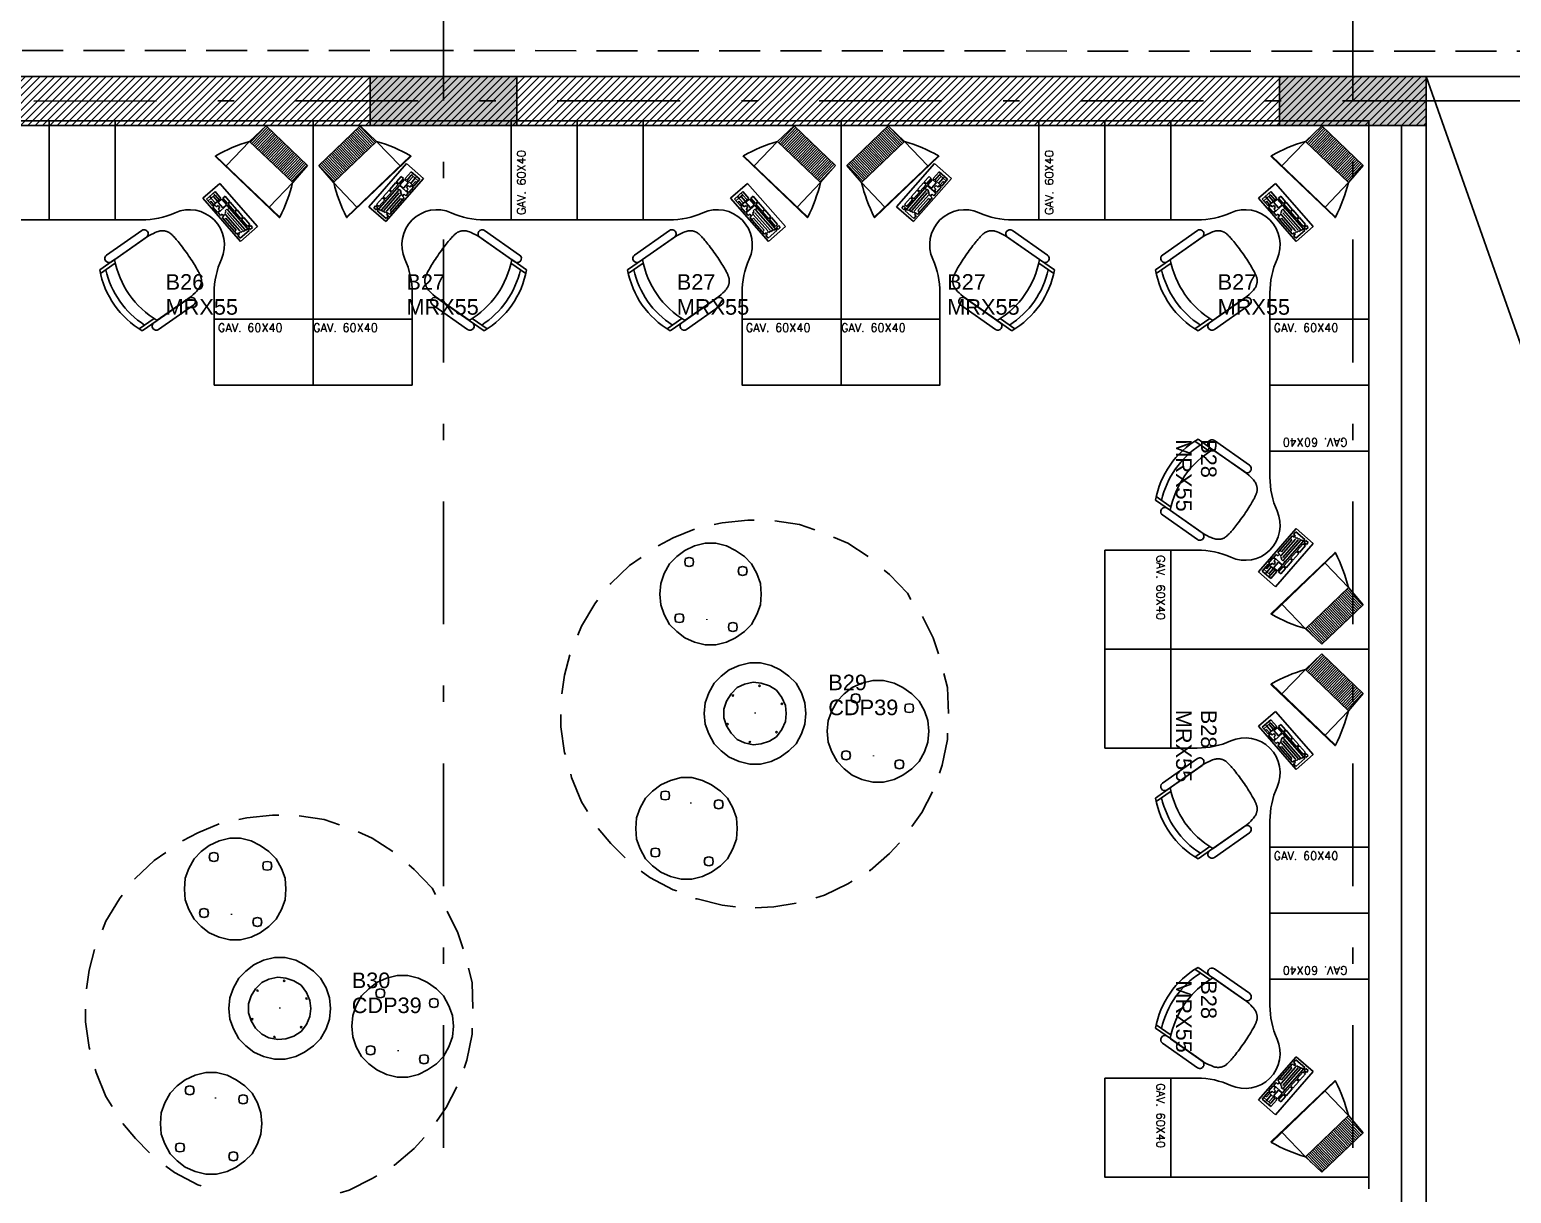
# Model space of a CAD drawing. Header units: millimetres. Extents: x -101 to 3415, y -52 to 1366.
# Drawn here: x 103.34 to 112.39, y 150.12 to 157.23 of the extents above; entities that cross this region are included whole.
import ezdxf

# ---------------------------------------------------------------- set-up
doc = ezdxf.new("R2010")
doc.units = ezdxf.units.MM
for name, pattern in [('XR EJES SUPERIORES$0$DASHDOT2', [0.5, 0.25, -0.125, 0, -0.125]), ('XR LINDERO N$0$A-100a LALA IRAPUATO nave equipo$0$HIDDEN', [0.375, 0.25, -0.125]), ('XR N1-N2$0$HIDDEN', [0.375, 0.25, -0.125])]:
    doc.linetypes.add(name, pattern=pattern)
for name, color, linetype in [('00_ARQ', 8, 'Continuous'), ('ARQ_MOBILIARIO', 8, 'Continuous'), ('Texto_Iluminación', 7, 'Continuous'), ('XR EJES SUPERIORES$0$A-EJES', 8, 'XR EJES SUPERIORES$0$DASHDOT2')]:
    doc.layers.add(name, color=color, linetype=linetype)
doc.styles.add('ROMANS', font='romans.shx')
doc.styles.add('TÍTULO', font='arial.ttf', dxfattribs={"height": 0.19})

# ---------------------------------------------------------------- blocks, each defined once
blk = doc.blocks.new('XR COLUMNAS SUPERIORES')
at = {"layer": '00_ARQ', "linetype": 'ByBlock'}
h = blk.add_hatch(color=256, dxfattribs=at)
h.dxf.hatch_style = 1
h.paths.add_polyline_path([(19.8277, -0.493), (18.9315, -0.493), (18.9315, -0.193), (19.8277, -0.193)])
h = blk.add_hatch(color=256, dxfattribs=at)
h.dxf.hatch_style = 1
h.paths.add_polyline_path([(25.3866, -0.493), (24.4904, -0.493), (24.4904, -0.193), (25.3866, -0.193)])
for points in [[(19.8277, -0.493), (18.9315, -0.493), (18.9315, -0.193), (19.8277, -0.193)], [(25.3866, -0.493), (24.4904, -0.493), (24.4904, -0.193), (25.3866, -0.193)]]:
    blk.add_lwpolyline(points, close=True, dxfattribs=at)
blk = doc.blocks.new('XR EJES SUPERIORES')
at = {"layer": 'XR EJES SUPERIORES$0$A-EJES', "color": 251, "linetype": 'XR EJES SUPERIORES$0$DASHDOT2', "ltscale": 3}
for p, q in [((19.3796, -14.7404), (19.3796, 2.6571)), ((24.9385, -14.7402), (24.9385, 2.6571)), ((30.4259, -0.3429), (-2.8507, -0.3443))]:
    blk.add_line(p, q, dxfattribs=at)
blk = doc.blocks.new('A$C435F5787')
at = {"linetype": 'ByBlock'}
for p, q in [((0, 0), (0, 0.483)), ((0, 0.483), (0.19, 0.483)), ((0.076, 0.381), (0.076, 0.457)), ((0.076, 0.457), (0.171, 0.457)), ((0.171, 0.381), (0.076, 0.381)), ((0.095, 0.438), (0.095, 0.454)), ((0.137, 0.438), (0.095, 0.438)), ((0.095, 0.381), (0.095, 0.435)), ((0.114, 0.384), (0.114, 0.435)), ((0.137, 0.438), (0.137, 0.454)), ((0.171, 0.438), (0.137, 0.438)), ((0.137, 0.381), (0.137, 0.435)), ((0.156, 0.384), (0.156, 0.419)), ((0.156, 0.419), (0.171, 0.419)), ((0.171, 0.457), (0.171, 0.381)), ((0.19, 0.483), (0.19, 0)), ((0.038, 0.371), (0.063, 0.371)), ((0.038, 0.311), (0.038, 0.371)), ((0.063, 0.311), (0.038, 0.311)), ((0.038, 0.305), (0.063, 0.305)), ((0.038, 0.225), (0.038, 0.305)), ((0.063, 0.371), (0.063, 0.311)), ((0.063, 0.305), (0.063, 0.225)), ((0.076, 0.311), (0.076, 0.371)), ((0.076, 0.371), (0.117, 0.371)), ((0.117, 0.311), (0.076, 0.311)), ((0.076, 0.305), (0.076, 0.022)), ((0.175, 0.305), (0.076, 0.305)), ((0.098, 0.273), (0.079, 0.273)), ((0.117, 0.279), (0.098, 0.279)), ((0.098, 0.279), (0.098, 0.273)), ((0.098, 0.051), (0.098, 0.267)), ((0.117, 0.371), (0.117, 0.311)), ((0.117, 0.267), (0.117, 0.279)), ((0.133, 0.267), (0.117, 0.267)), ((0.117, 0.06), (0.117, 0.257)), ((0.133, 0.33), (0.133, 0.352)), ((0.133, 0.352), (0.152, 0.352)), ((0.152, 0.33), (0.133, 0.33)), ((0.133, 0.257), (0.133, 0.267)), ((0.152, 0.257), (0.133, 0.257)), ((0.137, 0.07), (0.137, 0.254)), ((0.152, 0.352), (0.152, 0.371)), ((0.152, 0.371), (0.175, 0.371)), ((0.152, 0.311), (0.152, 0.33)), ((0.175, 0.311), (0.152, 0.311)), ((0.156, 0.254), (0.156, 0.276)), ((0.156, 0.276), (0.175, 0.276)), ((0.175, 0.254), (0.156, 0.254)), ((0.175, 0.371), (0.175, 0.311)), ((0.175, 0.276), (0.175, 0.305)), ((0.175, 0.067), (0.175, 0.254)), ((0.063, 0.225), (0.038, 0.225)), ((0.038, 0.143), (0.038, 0.219)), ((0.038, 0.219), (0.063, 0.219)), ((0.063, 0.143), (0.038, 0.143)), ((0.038, 0.133), (0.063, 0.133)), ((0.038, 0.057), (0.038, 0.133)), ((0.063, 0.219), (0.063, 0.143)), ((0.063, 0.133), (0.063, 0.057)), ((0.156, 0.095), (0.156, 0.229)), ((0.156, 0.229), (0.175, 0.229)), ((0.063, 0.057), (0.038, 0.057)), ((0.038, 0.044), (0.063, 0.044)), ((0.038, 0.022), (0.038, 0.044)), ((0.063, 0.022), (0.038, 0.022)), ((0.063, 0.044), (0.063, 0.022)), ((0.076, 0.022), (0.175, 0.022)), ((0.079, 0.041), (0.095, 0.041)), ((0.095, 0.041), (0.095, 0.048)), ((0.095, 0.048), (0.117, 0.048)), ((0.117, 0.048), (0.117, 0.054)), ((0.117, 0.054), (0.137, 0.054)), ((0.137, 0.054), (0.137, 0.063)), ((0.137, 0.063), (0.156, 0.063)), ((0.175, 0.095), (0.156, 0.095)), ((0.156, 0.051), (0.156, 0.067)), ((0.156, 0.067), (0.175, 0.067)), ((0.175, 0.051), (0.156, 0.051)), ((0.175, 0.022), (0.175, 0.051)), ((0.19, 0), (0, 0))]:
    blk.add_line(p, q, dxfattribs=at)
blk = doc.blocks.new('m-tv pla')
h = blk.add_hatch()
h.set_pattern_fill('ANSI31', color=256, scale=0.005, angle=45, style=0)
h.set_pattern_definition([(90, (-254.158094, -242.753814), (-0.015875, 2e-18), [])])
h.paths.add_polyline_path([(0.24, -0.474), (0.25, -0.284), (-0.25, -0.284), (-0.24, -0.474)])
for p, q in [((0.373, 0), (-0.373, 0)), ((-0.368, 0.006), (0.368, 0.006)), ((-0.25, -0.284), (-0.25, 0)), ((0.25, -0.284), (0.25, 0)), ((-0.24, -0.474), (-0.25, -0.284)), ((-0.25, -0.284), (0.25, -0.284)), ((0.24, -0.474), (0.25, -0.284)), ((-0.24, -0.474), (0.24, -0.474))]:
    blk.add_line(p, q)
for centre, radius, start, end in [((-0.368, 0.001), 0.005, 90, 196.7752), ((0.898, 0.383), 1.327, 196.7752, 210.1505), ((-0.898, 0.383), 1.327, 329.8495, 343.2248), ((0.368, 0.001), 0.005, 343.2248, 90)]:
    blk.add_arc(centre, radius, start, end)
blk = doc.blocks.new('A$C369842D8')
for p, q in [((0.0498, 0.4909), (0.0498, 0.3809)), ((0.0698, 0.4996), (0.0698, 0.3896)), ((0.4798, 0.4996), (0.4798, 0.3896)), ((0.4998, 0.4909), (0.4998, 0.3809)), ((0, 0.405), (0, 0.145)), ((0.05, 0.405), (0.05, 0.145)), ((0.05, 0.38), (0.05, 0.13)), ((0.5, 0.405), (0.5, 0.145)), ((0.5, 0.38), (0.5, 0.13)), ((0.55, 0.405), (0.55, 0.145))]:
    blk.add_line(p, q)
for points in [[(0.275, 0), (0.2619, 0.0001), (0.249, 0.0003), (0.2363, 0.0006), (0.2239, 0.001), (0.2121, 0.0015), (0.2009, 0.002), (0.1904, 0.0026), (0.1807, 0.0033), (0.1719, 0.004), (0.164, 0.0047), (0.1569, 0.0054), (0.1505, 0.0062), (0.1447, 0.007), (0.1394, 0.0078), (0.1345, 0.0086), (0.13, 0.0095), (0.1257, 0.0104), (0.1217, 0.0113), (0.118, 0.0123), (0.1144, 0.0133), (0.1111, 0.0143), (0.108, 0.0154), (0.1051, 0.0166), (0.1023, 0.0178), (0.0997, 0.0192), (0.0972, 0.0205), (0.0949, 0.022), (0.0927, 0.0235), (0.0906, 0.0251), (0.0885, 0.0268), (0.0865, 0.0285), (0.0845, 0.0303), (0.0826, 0.0322), (0.0806, 0.0341), (0.0787, 0.0363), (0.0767, 0.0387), (0.0747, 0.0413), (0.0727, 0.0443), (0.0706, 0.0476), (0.0685, 0.0513), (0.0663, 0.0556), (0.064, 0.0607), (0.0617, 0.0671), (0.0594, 0.075), (0.057, 0.0849), (0.0547, 0.0971), (0.0523, 0.112), (0.05, 0.13)], [(0.275, 0), (0.2881, 0.0001), (0.301, 0.0003), (0.3137, 0.0006), (0.3261, 0.001), (0.3379, 0.0015), (0.3491, 0.002), (0.3596, 0.0026), (0.3693, 0.0033), (0.3781, 0.004), (0.386, 0.0047), (0.3931, 0.0054), (0.3995, 0.0062), (0.4053, 0.007), (0.4106, 0.0078), (0.4155, 0.0086), (0.42, 0.0095), (0.4243, 0.0104), (0.4283, 0.0113), (0.432, 0.0123), (0.4356, 0.0133), (0.4389, 0.0143), (0.442, 0.0154), (0.4449, 0.0166), (0.4477, 0.0178), (0.4503, 0.0192), (0.4528, 0.0205), (0.4551, 0.022), (0.4573, 0.0235), (0.4594, 0.0251), (0.4615, 0.0268), (0.4635, 0.0285), (0.4655, 0.0303), (0.4674, 0.0322), (0.4694, 0.0341), (0.4713, 0.0363), (0.4733, 0.0387), (0.4753, 0.0413), (0.4773, 0.0443), (0.4794, 0.0476), (0.4815, 0.0513), (0.4837, 0.0556), (0.486, 0.0607), (0.4883, 0.0671), (0.4906, 0.075), (0.493, 0.0849), (0.4953, 0.0971), (0.4977, 0.112), (0.5, 0.13)]]:
    blk.add_lwpolyline(points)
for centre, radius, start, end in [((0.2748, -0.0003), 0.5403, 65.38852, 114.61148), ((0.2748, -0.0403), 0.5403, 67.70075, 112.29925), ((0.025, 0.405), 0.025, 0, 180), ((0.2748, -0.1103), 0.5403, 65.38852, 114.61148), ((0.525, 0.405), 0.025, 0, 180), ((0.025, 0.145), 0.025, 180, 0), ((0.525, 0.145), 0.025, 180, 0)]:
    blk.add_arc(centre, radius, start, end)
blk = doc.blocks.new('*U424')
at = {"layer": 'Texto_Iluminación', "ltscale": 0.3, "style": 'TÍTULO'}
for s, p in [('B26', (-0.2785, -0.0302, 0.181)), ('MRX55', (-0.2785, -0.1828, 0.181))]:
    blk.add_text(s, height=0.095, dxfattribs=at).set_placement(p)
blk = doc.blocks.new('*U425')
at = {"layer": 'Texto_Iluminación', "color": 0, "linetype": 'ByBlock', "lineweight": -2, "transparency": 16777216}
for p in [(0, 0), (1.653, 0), (3.3059, 0), (4.9589, 0)]:
    blk.add_blockref('*U424', p, dxfattribs=at)
blk = doc.blocks.new('*U426')
at = {"layer": 'Texto_Iluminación', "ltscale": 0.3, "style": 'TÍTULO'}
for s, p in [('B27', (-0.2785, -0.0302, 0.181)), ('MRX55', (-0.2785, -0.1828, 0.181))]:
    blk.add_text(s, height=0.095, dxfattribs=at).set_placement(p)
blk = doc.blocks.new('*U427')
at = {"layer": 'Texto_Iluminación', "color": 0, "linetype": 'ByBlock', "lineweight": -2, "transparency": 16777216}
for p in [(0, 0), (1.653, 0), (3.3059, 0), (4.9589, 0)]:
    blk.add_blockref('*U426', p, dxfattribs=at)
blk = doc.blocks.new('*U428')
at = {"layer": 'Texto_Iluminación', "ltscale": 0.3, "style": 'TÍTULO'}
for s, p in [('B28', (-0.2785, -0.0302, 0.181)), ('MRX55', (-0.2785, -0.1828, 0.181))]:
    blk.add_text(s, height=0.095, dxfattribs=at).set_placement(p)
blk = doc.blocks.new('*U429')
at = {"layer": 'Texto_Iluminación', "color": 0, "linetype": 'ByBlock', "lineweight": -2, "transparency": 16777216}
for p in [(0, 0), (1.653, 0), (3.3059, 0), (4.9589, 0)]:
    blk.add_blockref('*U428', p, dxfattribs=at)

msp = doc.modelspace()

# ---------------------------------------------------------------- hatches: boundary and pattern name
at = {"layer": '00_ARQ'}
h = msp.add_hatch(dxfattribs=at)
h.set_pattern_fill('ANSI31', color=8, scale=0.01)
h.set_pattern_definition([(45, (86.484832, 157.137164), (-0.02245064, 0.02245064), [])])
h.paths.add_polyline_path([(91.2615, 156.9442), (111.8715, 156.9442), (111.8715, 156.6442), (91.2615, 156.6442)])

# ---------------------------------------------------------------- linework, layer by layer
msp.add_line((111.8715, 156.9442), (117.0524, 142.2472), dxfattribs=at)
at = {"layer": '00_ARQ', "linetype": 'XR LINDERO N$0$A-100a LALA IRAPUATO nave equipo$0$HIDDEN'}
msp.add_lwpolyline([(86.454, 142.0972), (93.2498, 142.0986), (106.2067, 142.0989), (117.2187, 142.0972), (117.1846, 148.4809), (117.1757, 157.0942), (105.7898, 157.1018), (96.5171, 157.1056), (89.0279, 157.1084), (86.4848, 157.1372), (86.454, 142.0972)], dxfattribs=at)
at = {"layer": '00_ARQ'}
msp.add_lwpolyline([(91.2615, 156.9442), (111.8715, 156.9442), (111.8715, 156.6442), (91.2615, 156.6442)], close=True, dxfattribs=at)
at = {"layer": '00_ARQ', "ltscale": 2}
msp.add_lwpolyline([(114.5715, 142.3972), (116.902, 142.3972), (116.8608, 156.7942), (111.8715, 156.7942), (111.8715, 156.9442), (117.0103, 156.9442), (117.0524, 142.2472), (114.5715, 142.2472)], close=True, dxfattribs=at)
at = {"layer": '00_ARQ', "linetype": 'XR N1-N2$0$HIDDEN'}
msp.add_lwpolyline([(111.5215, 144.8972), (111.5215, 156.6442), (111.7215, 156.6442), (111.7215, 144.8972)], close=True, dxfattribs=at)
at = {"layer": '00_ARQ', "linetype": 'Continuous'}
msp.add_lwpolyline([(111.7215, 156.6442), (111.7215, 148.5976), (111.8715, 148.5976), (111.8715, 156.6442)], close=True, dxfattribs=at)
at = {"layer": 'ARQ_MOBILIARIO'}
for p, q in [((107.3994, 154.1786), (107.2688, 154.1242)), ((107.5681, 154.2167), (107.5192, 154.2059)), ((107.7261, 154.233), (107.5681, 154.2167)), ((107.7642, 154.233), (107.7261, 154.233)), ((108.0419, 154.2059), (107.8895, 154.2277)), ((108.1345, 154.1731), (108.0419, 154.2059)), ((107.2688, 154.1242), (107.1763, 154.0753)), ((107.3994, 154.0753), (107.3395, 154.048)), ((107.4648, 154.0916), (107.3994, 154.0753)), ((107.53, 154.0916), (107.4648, 154.0916)), ((107.5954, 154.0753), (107.53, 154.0916)), ((107.6498, 154.048), (107.5954, 154.0753)), ((108.336, 154.0916), (108.2487, 154.1297)), ((108.4613, 154.0098), (108.336, 154.0916)), ((107.0727, 154.0043), (107.002, 153.9554)), ((107.2906, 154.0098), (107.2469, 153.9663)), ((107.3395, 154.048), (107.2906, 154.0098)), ((107.345, 153.9989), (107.3395, 153.9773)), ((107.3395, 153.9773), (107.345, 153.9554)), ((107.3668, 154.0043), (107.345, 153.9989)), ((107.3886, 153.9989), (107.3668, 154.0043)), ((107.3939, 153.9773), (107.3886, 153.9989)), ((107.3886, 153.9554), (107.3939, 153.9773)), ((107.3939, 153.9773), (107.3939, 153.9773)), ((107.7043, 154.0098), (107.6498, 154.048)), ((107.7478, 153.9663), (107.7043, 154.0098)), ((107.002, 153.9554), (106.8875, 153.8464)), ((107.2143, 153.9063), (107.1926, 153.8464)), ((107.2469, 153.9663), (107.2143, 153.9063)), ((107.345, 153.9554), (107.3668, 153.9499)), ((107.3668, 153.9499), (107.3886, 153.9554)), ((107.6717, 153.9445), (107.6661, 153.9227)), ((107.6661, 153.9227), (107.6717, 153.9008)), ((107.6934, 153.9499), (107.6717, 153.9445)), ((107.6717, 153.9008), (107.6934, 153.8956)), ((107.7152, 153.9445), (107.6934, 153.9499)), ((107.6934, 153.8956), (107.7152, 153.9008)), ((107.7208, 153.9227), (107.7152, 153.9445)), ((107.7152, 153.9008), (107.7208, 153.9227)), ((107.7208, 153.9227), (107.7208, 153.9227)), ((107.7806, 153.9063), (107.7478, 153.9663)), ((107.8023, 153.8464), (107.7806, 153.9063)), ((108.5919, 153.9008), (108.5591, 153.9282)), ((108.7007, 153.7866), (108.5919, 153.9008)), ((106.8875, 153.8464), (106.8822, 153.8411)), ((107.1926, 153.8464), (107.1871, 153.7812)), ((107.8078, 153.7812), (107.8023, 153.8464)), ((106.7895, 153.7213), (106.708, 153.5852)), ((106.806, 153.7431), (106.7895, 153.7213)), ((107.1871, 153.7812), (107.1926, 153.7158)), ((107.1926, 153.7158), (107.2143, 153.6559)), ((107.7806, 153.6559), (107.8023, 153.7158)), ((107.8023, 153.7158), (107.8078, 153.7812)), ((107.8078, 153.7812), (107.8078, 153.7812)), ((108.7226, 153.7484), (108.7007, 153.7866)), ((107.2143, 153.6559), (107.2469, 153.596)), ((107.2851, 153.6559), (107.2796, 153.6341)), ((107.2796, 153.6341), (107.2851, 153.6123)), ((107.3069, 153.6614), (107.2851, 153.6559)), ((107.2851, 153.6123), (107.3069, 153.607)), ((107.3287, 153.6559), (107.3069, 153.6614)), ((107.3069, 153.607), (107.3287, 153.6123)), ((107.334, 153.6341), (107.3287, 153.6559)), ((107.3287, 153.6123), (107.334, 153.6341)), ((107.334, 153.6341), (107.334, 153.6341)), ((107.4756, 153.6233), (107.4756, 153.6286)), ((107.7478, 153.596), (107.7806, 153.6559)), ((108.8587, 153.5143), (108.7933, 153.6451)), ((106.708, 153.5852), (106.6862, 153.5308)), ((107.2469, 153.596), (107.2906, 153.5524)), ((107.2906, 153.5524), (107.3395, 153.5143)), ((107.6117, 153.6015), (107.6063, 153.5797)), ((107.6063, 153.5797), (107.6117, 153.5579)), ((107.6336, 153.607), (107.6117, 153.6015)), ((107.6117, 153.5579), (107.6336, 153.5524)), ((107.6553, 153.6015), (107.6336, 153.607)), ((107.6336, 153.5524), (107.6553, 153.5579)), ((107.6498, 153.5143), (107.7043, 153.5524)), ((107.6608, 153.5797), (107.6553, 153.6015)), ((107.6553, 153.5579), (107.6608, 153.5797)), ((107.6608, 153.5797), (107.6608, 153.5797)), ((107.7043, 153.5524), (107.7478, 153.596)), ((107.3395, 153.5143), (107.3994, 153.4872)), ((107.3994, 153.4872), (107.4648, 153.4709)), ((107.4648, 153.4709), (107.53, 153.4709)), ((107.53, 153.4709), (107.5954, 153.4872)), ((107.5954, 153.4872), (107.6498, 153.5143)), ((108.8913, 153.4163), (108.8587, 153.5143)), ((106.6371, 153.4109), (106.6045, 153.2857)), ((107.6717, 153.3456), (107.6117, 153.3182)), ((107.7371, 153.3619), (107.6717, 153.3456)), ((107.8023, 153.3619), (107.7371, 153.3619)), ((107.8677, 153.3456), (107.8023, 153.3619)), ((107.9221, 153.3182), (107.8677, 153.3456)), ((106.6045, 153.2857), (106.5882, 153.1713)), ((107.5628, 153.2801), (107.5192, 153.2367)), ((107.6117, 153.3182), (107.5628, 153.2801)), ((107.9765, 153.2801), (107.9221, 153.3182)), ((108.0201, 153.2367), (107.9765, 153.2801)), ((108.4884, 153.253), (108.423, 153.2367)), ((108.5538, 153.253), (108.4884, 153.253)), ((108.619, 153.2367), (108.5538, 153.253)), ((108.9459, 153.2094), (108.9241, 153.2966)), ((107.4866, 153.1768), (107.4648, 153.1169)), ((107.5192, 153.2367), (107.4866, 153.1768)), ((107.6227, 153.1713), (107.5954, 153.1277)), ((107.6608, 153.2094), (107.6227, 153.1713)), ((107.6336, 153.1658), (107.6281, 153.1605)), ((107.6281, 153.1605), (107.6336, 153.155)), ((107.6391, 153.1605), (107.6336, 153.1658)), ((107.6336, 153.155), (107.6391, 153.1605)), ((107.6391, 153.1605), (107.6391, 153.1605)), ((107.7043, 153.2312), (107.6608, 153.2094)), ((107.7588, 153.2421), (107.7043, 153.2312)), ((107.8078, 153.2367), (107.7588, 153.2421)), ((107.7969, 153.2257), (107.7915, 153.2202)), ((107.7915, 153.2202), (107.7969, 153.2149)), ((107.8023, 153.2202), (107.7969, 153.2257)), ((107.7969, 153.2149), (107.8023, 153.2202)), ((107.8023, 153.2202), (107.8023, 153.2202)), ((107.8569, 153.2202), (107.8078, 153.2367)), ((107.9003, 153.1931), (107.8569, 153.2202)), ((107.9331, 153.1495), (107.9003, 153.1931)), ((108.0529, 153.1768), (108.0201, 153.2367)), ((108.0745, 153.1169), (108.0529, 153.1768)), ((108.3142, 153.1713), (108.2706, 153.1277)), ((108.3633, 153.2094), (108.3142, 153.1713)), ((108.3633, 153.1658), (108.3578, 153.144)), ((108.423, 153.2367), (108.3633, 153.2094)), ((108.3849, 153.1713), (108.3633, 153.1658)), ((108.4067, 153.1658), (108.3849, 153.1713)), ((108.4122, 153.144), (108.4067, 153.1658)), ((108.6736, 153.2094), (108.619, 153.2367)), ((108.728, 153.1713), (108.6736, 153.2094)), ((108.7717, 153.1277), (108.728, 153.1713)), ((108.9512, 153.0515), (108.9459, 153.2094)), ((107.4648, 153.1169), (107.4593, 153.0515)), ((107.5954, 153.1277), (107.5791, 153.0788)), ((107.5791, 153.0788), (107.5791, 153.0244)), ((107.9331, 153.1169), (107.9276, 153.1114)), ((107.9276, 153.1114), (107.9331, 153.1059)), ((107.9549, 153.1006), (107.9331, 153.1495)), ((107.9384, 153.1114), (107.9331, 153.1169)), ((107.9331, 153.1059), (107.9384, 153.1114)), ((107.9384, 153.1114), (107.9384, 153.1114)), ((107.9602, 153.0515), (107.9549, 153.1006)), ((108.08, 153.0515), (108.0745, 153.1169)), ((108.238, 153.0678), (108.2162, 153.0079)), ((108.2706, 153.1277), (108.238, 153.0678)), ((108.3578, 153.144), (108.3633, 153.1224)), ((108.3633, 153.1224), (108.3849, 153.1169)), ((108.3849, 153.1169), (108.4067, 153.1224)), ((108.4067, 153.1224), (108.4122, 153.144)), ((108.4122, 153.144), (108.4122, 153.144)), ((108.6899, 153.1059), (108.6844, 153.0841)), ((108.6844, 153.0841), (108.6899, 153.0625)), ((108.7117, 153.1114), (108.6899, 153.1059)), ((108.7335, 153.1059), (108.7117, 153.1114)), ((108.7389, 153.0841), (108.7335, 153.1059)), ((108.7335, 153.0625), (108.7389, 153.0841)), ((108.7389, 153.0841), (108.7389, 153.0841)), ((108.8042, 153.0678), (108.7717, 153.1277)), ((108.8261, 153.0079), (108.8042, 153.0678)), ((106.5827, 153.046), (106.5827, 152.9698)), ((107.4593, 153.0515), (107.4648, 152.9863)), ((107.4648, 152.9863), (107.4866, 152.9264)), ((107.5791, 153.0244), (107.5954, 152.9753)), ((107.6009, 152.9916), (107.5954, 152.9863)), ((107.5954, 152.9863), (107.6009, 152.9808)), ((107.6063, 152.9863), (107.6009, 152.9916)), ((107.6009, 152.9808), (107.6063, 152.9863)), ((107.6063, 152.9863), (107.6063, 152.9863)), ((107.7697, 153.0515), (107.7697, 153.057)), ((107.9331, 152.9535), (107.9549, 153.0026)), ((107.9549, 153.0026), (107.9602, 153.0515)), ((107.9602, 153.0515), (107.9602, 153.0515)), ((108.0529, 152.9264), (108.0745, 152.9863)), ((108.0745, 152.9863), (108.08, 153.0515)), ((108.08, 153.0515), (108.08, 153.0515)), ((108.2162, 153.0079), (108.2106, 152.9427)), ((108.6899, 153.0625), (108.7117, 153.057)), ((108.7117, 153.057), (108.7335, 153.0625)), ((108.8314, 152.9427), (108.8261, 153.0079)), ((106.5827, 152.9698), (106.6045, 152.8119)), ((107.4866, 152.9264), (107.5192, 152.8664)), ((107.5954, 152.9753), (107.6227, 152.9317)), ((107.6227, 152.9317), (107.6608, 152.8936)), ((107.6608, 152.8936), (107.7043, 152.8717)), ((107.8569, 152.8828), (107.9003, 152.9099)), ((107.9003, 152.9427), (107.895, 152.9372)), ((107.895, 152.9372), (107.9003, 152.9317)), ((107.9003, 152.9099), (107.9331, 152.9535)), ((107.9058, 152.9372), (107.9003, 152.9427)), ((107.9003, 152.9317), (107.9058, 152.9372)), ((107.9058, 152.9372), (107.9058, 152.9372)), ((108.0201, 152.8664), (108.0529, 152.9264)), ((108.2106, 152.9427), (108.2162, 152.8773)), ((108.8261, 152.8773), (108.8314, 152.9427)), ((108.8314, 152.9427), (108.8314, 152.9427)), ((108.9131, 152.7356), (108.9459, 152.8936)), ((108.9459, 152.8936), (108.9459, 152.9317)), ((106.6045, 152.8119), (106.6099, 152.801)), ((107.5192, 152.8664), (107.5628, 152.8228)), ((107.5628, 152.8228), (107.6117, 152.7847)), ((107.7043, 152.8717), (107.7588, 152.861)), ((107.7371, 152.8828), (107.7316, 152.8773)), ((107.7316, 152.8773), (107.7371, 152.8717)), ((107.7424, 152.8773), (107.7371, 152.8828)), ((107.7371, 152.8717), (107.7424, 152.8773)), ((107.7424, 152.8773), (107.7424, 152.8773)), ((107.7588, 152.861), (107.8078, 152.8664)), ((107.8078, 152.8664), (107.8569, 152.8828)), ((107.9221, 152.7847), (107.9765, 152.8228)), ((107.9765, 152.8228), (108.0201, 152.8664)), ((108.2162, 152.8773), (108.238, 152.8173)), ((108.238, 152.8173), (108.2706, 152.7575)), ((108.3033, 152.8173), (108.2978, 152.7956)), ((108.2978, 152.7956), (108.3033, 152.7737)), ((108.3252, 152.8228), (108.3033, 152.8173)), ((108.3468, 152.8173), (108.3252, 152.8228)), ((108.3523, 152.7956), (108.3468, 152.8173)), ((108.3468, 152.7737), (108.3523, 152.7956)), ((108.3523, 152.7956), (108.3523, 152.7956)), ((108.4939, 152.7903), (108.4939, 152.7956)), ((108.7717, 152.7575), (108.8042, 152.8173)), ((108.8042, 152.8173), (108.8261, 152.8773)), ((107.6117, 152.7847), (107.6717, 152.7575)), ((107.6717, 152.7575), (107.7371, 152.7412)), ((107.7371, 152.7412), (107.8023, 152.7412)), ((107.8023, 152.7412), (107.8677, 152.7575)), ((107.8677, 152.7575), (107.9221, 152.7847)), ((108.2706, 152.7575), (108.3142, 152.714)), ((108.3033, 152.7737), (108.3252, 152.7684)), ((108.3142, 152.714), (108.3633, 152.6757)), ((108.3252, 152.7684), (108.3468, 152.7737)), ((108.63, 152.7629), (108.6245, 152.7412)), ((108.6245, 152.7412), (108.63, 152.7193)), ((108.6518, 152.7684), (108.63, 152.7629)), ((108.63, 152.7193), (108.6518, 152.714)), ((108.6736, 152.7629), (108.6518, 152.7684)), ((108.6518, 152.714), (108.6736, 152.7193)), ((108.6789, 152.7412), (108.6736, 152.7629)), ((108.6736, 152.7193), (108.6789, 152.7412)), ((108.6736, 152.6757), (108.728, 152.714)), ((108.6789, 152.7412), (108.6789, 152.7412)), ((108.728, 152.714), (108.7717, 152.7575)), ((108.8968, 152.6867), (108.9131, 152.7356)), ((106.6426, 152.6812), (106.648, 152.6595)), ((106.648, 152.6595), (106.708, 152.5125)), ((107.1926, 152.616), (107.1434, 152.5779)), ((107.2524, 152.6431), (107.1926, 152.616)), ((107.3177, 152.6595), (107.2524, 152.6431)), ((107.3831, 152.6595), (107.3177, 152.6595)), ((107.4485, 152.6431), (107.3831, 152.6595)), ((107.5029, 152.616), (107.4485, 152.6431)), ((107.5573, 152.5779), (107.5029, 152.616)), ((108.3633, 152.6757), (108.423, 152.6486)), ((108.423, 152.6486), (108.4884, 152.6323)), ((108.4884, 152.6323), (108.5538, 152.6323)), ((108.5538, 152.6323), (108.619, 152.6486)), ((108.619, 152.6486), (108.6736, 152.6757)), ((107.1, 152.5343), (107.0672, 152.4744)), ((107.1434, 152.5779), (107.1, 152.5343)), ((107.1979, 152.5724), (107.1926, 152.5506)), ((107.1926, 152.5506), (107.1979, 152.5288)), ((107.2197, 152.5779), (107.1979, 152.5724)), ((107.1979, 152.5288), (107.2197, 152.5233)), ((107.2415, 152.5724), (107.2197, 152.5779)), ((107.2197, 152.5233), (107.2415, 152.5288)), ((107.2469, 152.5506), (107.2415, 152.5724)), ((107.2415, 152.5288), (107.2469, 152.5506)), ((107.2469, 152.5506), (107.2469, 152.5506)), ((107.5465, 152.5233), (107.5247, 152.518)), ((107.5681, 152.518), (107.5465, 152.5233)), ((107.6009, 152.5343), (107.5573, 152.5779)), ((107.6336, 152.4744), (107.6009, 152.5343)), ((108.7879, 152.4471), (108.8532, 152.5724)), ((106.708, 152.5125), (106.7461, 152.4526)), ((107.0672, 152.4744), (107.0454, 152.4145)), ((107.3776, 152.5015), (107.3776, 152.507)), ((107.5247, 152.518), (107.5192, 152.4962)), ((107.5192, 152.4962), (107.5247, 152.4744)), ((107.5247, 152.4744), (107.5465, 152.4689)), ((107.5465, 152.4689), (107.5681, 152.4744)), ((107.5736, 152.4962), (107.5681, 152.518)), ((107.5681, 152.4744), (107.5736, 152.4962)), ((107.5736, 152.4962), (107.5736, 152.4962)), ((107.6553, 152.4145), (107.6336, 152.4744)), ((108.728, 152.3601), (108.7879, 152.4471)), ((104.4935, 152.3766), (104.3628, 152.3222)), ((104.6622, 152.4147), (104.6133, 152.404)), ((104.8202, 152.431), (104.6622, 152.4147)), ((104.8582, 152.431), (104.8202, 152.431)), ((105.136, 152.404), (104.9835, 152.4257)), ((105.2285, 152.3711), (105.136, 152.404)), ((106.8113, 152.3491), (106.8875, 152.2566)), ((107.0454, 152.4145), (107.0401, 152.3491)), ((107.0401, 152.3491), (107.0454, 152.2838)), ((107.6608, 152.3491), (107.6553, 152.4145)), ((107.6553, 152.2838), (107.6608, 152.3491)), ((107.6608, 152.3491), (107.6608, 152.3491)), ((104.3628, 152.3222), (104.2703, 152.2733)), ((104.4935, 152.2733), (104.4335, 152.246)), ((104.5589, 152.2896), (104.4935, 152.2733)), ((104.6241, 152.2896), (104.5589, 152.2896)), ((104.6895, 152.2733), (104.6241, 152.2896)), ((104.7439, 152.246), (104.6895, 152.2733)), ((105.43, 152.2896), (105.3428, 152.3277)), ((105.5554, 152.2079), (105.43, 152.2896)), ((106.8875, 152.2566), (106.9747, 152.1695)), ((107.0454, 152.2838), (107.0672, 152.2239)), ((107.6336, 152.2239), (107.6553, 152.2838)), ((108.5919, 152.1966), (108.6518, 152.2621)), ((104.1668, 152.2024), (104.0961, 152.1535)), ((104.341, 152.1643), (104.3084, 152.1044)), ((104.3846, 152.2079), (104.341, 152.1643)), ((104.4335, 152.246), (104.3846, 152.2079)), ((104.439, 152.1969), (104.4335, 152.1753)), ((104.4335, 152.1753), (104.439, 152.1535)), ((104.4608, 152.2024), (104.439, 152.1969)), ((104.4826, 152.1969), (104.4608, 152.2024)), ((104.488, 152.1753), (104.4826, 152.1969)), ((104.4826, 152.1535), (104.488, 152.1753)), ((104.488, 152.1753), (104.488, 152.1753)), ((104.7983, 152.2079), (104.7439, 152.246)), ((104.8419, 152.1643), (104.7983, 152.2079)), ((104.8747, 152.1044), (104.8419, 152.1643)), ((107.0672, 152.2239), (107.1, 152.164)), ((107.1, 152.164), (107.1434, 152.1204)), ((107.1382, 152.2239), (107.1327, 152.2021)), ((107.1327, 152.2021), (107.1382, 152.1803)), ((107.1598, 152.2293), (107.1382, 152.2239)), ((107.1382, 152.1803), (107.1598, 152.1748)), ((107.1816, 152.2239), (107.1598, 152.2293)), ((107.1598, 152.1748), (107.1816, 152.1803)), ((107.1871, 152.2021), (107.1816, 152.2239)), ((107.1816, 152.1803), (107.1871, 152.2021)), ((107.1871, 152.2021), (107.1871, 152.2021)), ((107.4648, 152.1695), (107.4593, 152.1477)), ((107.4866, 152.1748), (107.4648, 152.1695)), ((107.5084, 152.1695), (107.4866, 152.1748)), ((107.5137, 152.1477), (107.5084, 152.1695)), ((107.5573, 152.1204), (107.6009, 152.164)), ((107.6009, 152.164), (107.6336, 152.2239)), ((108.4721, 152.0931), (108.5919, 152.1966)), ((104.0961, 152.1535), (103.9816, 152.0445)), ((104.3084, 152.1044), (104.2866, 152.0445)), ((104.439, 152.1535), (104.4608, 152.148)), ((104.4608, 152.148), (104.4826, 152.1535)), ((104.7657, 152.1425), (104.7602, 152.1207)), ((104.7602, 152.1207), (104.7657, 152.0989)), ((104.7875, 152.148), (104.7657, 152.1425)), ((104.7657, 152.0989), (104.7875, 152.0936)), ((104.8093, 152.1425), (104.7875, 152.148)), ((104.7875, 152.0936), (104.8093, 152.0989)), ((104.8148, 152.1207), (104.8093, 152.1425)), ((104.8093, 152.0989), (104.8148, 152.1207)), ((104.8148, 152.1207), (104.8148, 152.1207)), ((104.8963, 152.0445), (104.8747, 152.1044)), ((105.686, 152.0989), (105.6532, 152.1262)), ((105.7948, 151.9846), (105.686, 152.0989)), ((107.0727, 152.0878), (107.1272, 152.0497)), ((107.1434, 152.1204), (107.1926, 152.0823)), ((107.1926, 152.0823), (107.2524, 152.055)), ((107.4485, 152.055), (107.5029, 152.0823)), ((107.4593, 152.1477), (107.4648, 152.1259)), ((107.4648, 152.1259), (107.4866, 152.1204)), ((107.4866, 152.1204), (107.5084, 152.1259)), ((107.5029, 152.0823), (107.5573, 152.1204)), ((107.5084, 152.1259), (107.5137, 152.1477)), ((107.5137, 152.1477), (107.5137, 152.1477)), ((108.4666, 152.0931), (108.4721, 152.0931)), ((103.9816, 152.0445), (103.9763, 152.0392)), ((104.2866, 152.0445), (104.2811, 151.9792)), ((104.9019, 151.9792), (104.8963, 152.0445)), ((105.8166, 151.9465), (105.7948, 151.9846)), ((107.1272, 152.0497), (107.2688, 151.9735)), ((107.2524, 152.055), (107.3177, 152.0387)), ((107.3177, 152.0387), (107.3831, 152.0387)), ((107.3831, 152.0387), (107.4485, 152.055)), ((108.1943, 151.9407), (108.336, 152.0116)), ((108.336, 152.0116), (108.3633, 152.0279)), ((103.8836, 151.9193), (103.802, 151.7832)), ((103.9, 151.9411), (103.8836, 151.9193)), ((104.2811, 151.9792), (104.2866, 151.9138)), ((104.2866, 151.9138), (104.3084, 151.854)), ((104.8747, 151.854), (104.8963, 151.9138)), ((104.8963, 151.9138), (104.9019, 151.9792)), ((104.9019, 151.9792), (104.9019, 151.9792)), ((107.2688, 151.9735), (107.2906, 151.968)), ((107.4049, 151.9189), (107.4157, 151.9189)), ((107.4157, 151.9189), (107.5681, 151.8808)), ((107.884, 151.8699), (108.0201, 151.8918)), ((108.14, 151.9244), (108.1943, 151.9407)), ((104.3084, 151.854), (104.341, 151.794)), ((104.3791, 151.854), (104.3737, 151.8321)), ((104.3737, 151.8321), (104.3791, 151.8103)), ((104.4009, 151.8594), (104.3791, 151.854)), ((104.3791, 151.8103), (104.4009, 151.805)), ((104.4228, 151.854), (104.4009, 151.8594)), ((104.4009, 151.805), (104.4228, 151.8103)), ((104.428, 151.8321), (104.4228, 151.854)), ((104.4228, 151.8103), (104.428, 151.8321)), ((104.428, 151.8321), (104.428, 151.8321)), ((104.5697, 151.8213), (104.5697, 151.8266)), ((104.7058, 151.7995), (104.7003, 151.7777)), ((104.7276, 151.805), (104.7058, 151.7995)), ((104.7494, 151.7995), (104.7276, 151.805)), ((104.7549, 151.7777), (104.7494, 151.7995)), ((104.8419, 151.794), (104.8747, 151.854)), ((105.9528, 151.7123), (105.8873, 151.8431)), ((107.5681, 151.8808), (107.6498, 151.8699)), ((107.7697, 151.8645), (107.884, 151.8699)), ((103.802, 151.7832), (103.7802, 151.7288)), ((104.341, 151.794), (104.3846, 151.7504)), ((104.3846, 151.7504), (104.4335, 151.7123)), ((104.4335, 151.7123), (104.4935, 151.6852)), ((104.6895, 151.6852), (104.7439, 151.7123)), ((104.7003, 151.7777), (104.7058, 151.7559)), ((104.7058, 151.7559), (104.7276, 151.7504)), ((104.7276, 151.7504), (104.7494, 151.7559)), ((104.7439, 151.7123), (104.7983, 151.7504)), ((104.7494, 151.7559), (104.7549, 151.7777)), ((104.7549, 151.7777), (104.7549, 151.7777)), ((104.7983, 151.7504), (104.8419, 151.794)), ((105.9853, 151.6143), (105.9528, 151.7123)), ((104.4935, 151.6852), (104.5589, 151.6689)), ((104.5589, 151.6689), (104.6241, 151.6689)), ((104.6241, 151.6689), (104.6895, 151.6852)), ((103.7311, 151.609), (103.6985, 151.4837)), ((104.7657, 151.5436), (104.7058, 151.5163)), ((104.8311, 151.5599), (104.7657, 151.5436)), ((104.8963, 151.5599), (104.8311, 151.5599)), ((104.9617, 151.5436), (104.8963, 151.5599)), ((105.0162, 151.5163), (104.9617, 151.5436)), ((103.6985, 151.4837), (103.6822, 151.3694)), ((104.6569, 151.4781), (104.6133, 151.4347)), ((104.7058, 151.5163), (104.6569, 151.4781)), ((104.8529, 151.4401), (104.7983, 151.4292)), ((104.9019, 151.4347), (104.8529, 151.4401)), ((105.0706, 151.4781), (105.0162, 151.5163)), ((105.1142, 151.4347), (105.0706, 151.4781)), ((105.5825, 151.4511), (105.5171, 151.4347)), ((105.6479, 151.4511), (105.5825, 151.4511)), ((105.7131, 151.4347), (105.6479, 151.4511)), ((106.04, 151.4075), (106.0181, 151.4947)), ((104.5807, 151.3748), (104.5589, 151.3149)), ((104.6133, 151.4347), (104.5807, 151.3748)), ((104.7168, 151.3694), (104.6895, 151.3257)), ((104.7549, 151.4075), (104.7168, 151.3694)), ((104.7276, 151.3639), (104.7221, 151.3585)), ((104.7221, 151.3585), (104.7276, 151.3531)), ((104.7331, 151.3585), (104.7276, 151.3639)), ((104.7276, 151.3531), (104.7331, 151.3585)), ((104.7331, 151.3585), (104.7331, 151.3585)), ((104.7983, 151.4292), (104.7549, 151.4075)), ((104.891, 151.4238), (104.8855, 151.4183)), ((104.8855, 151.4183), (104.891, 151.4129)), ((104.8963, 151.4183), (104.891, 151.4238)), ((104.891, 151.4129), (104.8963, 151.4183)), ((104.8963, 151.4183), (104.8963, 151.4183)), ((104.951, 151.4183), (104.9019, 151.4347)), ((104.9944, 151.3911), (104.951, 151.4183)), ((105.0272, 151.3476), (104.9944, 151.3911)), ((105.049, 151.2986), (105.0272, 151.3476)), ((105.147, 151.3748), (105.1142, 151.4347)), ((105.1686, 151.3149), (105.147, 151.3748)), ((105.4082, 151.3694), (105.3646, 151.3257)), ((105.4574, 151.4075), (105.4082, 151.3694)), ((105.4574, 151.3639), (105.4519, 151.342)), ((105.5171, 151.4347), (105.4574, 151.4075)), ((105.4789, 151.3694), (105.4574, 151.3639)), ((105.5008, 151.3639), (105.4789, 151.3694)), ((105.5063, 151.342), (105.5008, 151.3639)), ((105.7677, 151.4075), (105.7131, 151.4347)), ((105.8221, 151.3694), (105.7677, 151.4075)), ((105.8657, 151.3257), (105.8221, 151.3694)), ((106.0453, 151.2495), (106.04, 151.4075)), ((104.5589, 151.3149), (104.5534, 151.2495)), ((104.6895, 151.3257), (104.6732, 151.2768)), ((104.6732, 151.2768), (104.6732, 151.2224)), ((105.0272, 151.3149), (105.0217, 151.3094)), ((105.0217, 151.3094), (105.0272, 151.304)), ((105.0324, 151.3094), (105.0272, 151.3149)), ((105.0272, 151.304), (105.0324, 151.3094)), ((105.0324, 151.3094), (105.0324, 151.3094)), ((105.0543, 151.2495), (105.049, 151.2986)), ((105.1741, 151.2495), (105.1686, 151.3149)), ((105.332, 151.2659), (105.3102, 151.2059)), ((105.3646, 151.3257), (105.332, 151.2659)), ((105.4519, 151.342), (105.4574, 151.3204)), ((105.4574, 151.3204), (105.4789, 151.3149)), ((105.4789, 151.3149), (105.5008, 151.3204)), ((105.5008, 151.3204), (105.5063, 151.342)), ((105.5063, 151.342), (105.5063, 151.342)), ((105.784, 151.304), (105.7785, 151.2821)), ((105.7785, 151.2821), (105.784, 151.2605)), ((105.8058, 151.3094), (105.784, 151.304)), ((105.784, 151.2605), (105.8058, 151.255)), ((105.8276, 151.304), (105.8058, 151.3094)), ((105.8058, 151.255), (105.8276, 151.2605)), ((105.8329, 151.2821), (105.8276, 151.304)), ((105.8276, 151.2605), (105.8329, 151.2821)), ((105.8329, 151.2821), (105.8329, 151.2821)), ((105.8983, 151.2659), (105.8657, 151.3257)), ((105.9201, 151.2059), (105.8983, 151.2659)), ((103.6767, 151.244), (103.6767, 151.1678)), ((103.6767, 151.1678), (103.6985, 151.0099)), ((104.5534, 151.2495), (104.5589, 151.1843)), ((104.5589, 151.1843), (104.5807, 151.1244)), ((104.6732, 151.2224), (104.6895, 151.1733)), ((104.695, 151.1896), (104.6895, 151.1843)), ((104.6895, 151.1843), (104.695, 151.1788)), ((104.6895, 151.1733), (104.7168, 151.1297)), ((104.7003, 151.1843), (104.695, 151.1896)), ((104.695, 151.1788), (104.7003, 151.1843)), ((104.7003, 151.1843), (104.7003, 151.1843)), ((104.8637, 151.2495), (104.8637, 151.255)), ((105.0272, 151.1515), (105.049, 151.2006)), ((105.049, 151.2006), (105.0543, 151.2495)), ((105.0543, 151.2495), (105.0543, 151.2495)), ((105.147, 151.1244), (105.1686, 151.1843)), ((105.1686, 151.1843), (105.1741, 151.2495)), ((105.1741, 151.2495), (105.1741, 151.2495)), ((105.3102, 151.2059), (105.3047, 151.1407)), ((105.9254, 151.1407), (105.9201, 151.2059)), ((104.5807, 151.1244), (104.6133, 151.0645)), ((104.7168, 151.1297), (104.7549, 151.0916)), ((104.7549, 151.0916), (104.7983, 151.0698)), ((104.8311, 151.0808), (104.8256, 151.0753)), ((104.8256, 151.0753), (104.8311, 151.0698)), ((104.8364, 151.0753), (104.8311, 151.0808)), ((104.8311, 151.0698), (104.8364, 151.0753)), ((104.8364, 151.0753), (104.8364, 151.0753)), ((104.9019, 151.0645), (104.951, 151.0808)), ((104.951, 151.0808), (104.9944, 151.1079)), ((104.9944, 151.1407), (104.989, 151.1352)), ((104.989, 151.1352), (104.9944, 151.1297)), ((104.9944, 151.1079), (105.0272, 151.1515)), ((104.9999, 151.1352), (104.9944, 151.1407)), ((104.9944, 151.1297), (104.9999, 151.1352)), ((104.9999, 151.1352), (104.9999, 151.1352)), ((105.1142, 151.0645), (105.147, 151.1244)), ((105.3047, 151.1407), (105.3102, 151.0753)), ((105.3102, 151.0753), (105.332, 151.0154)), ((105.8983, 151.0154), (105.9201, 151.0753)), ((105.9201, 151.0753), (105.9254, 151.1407)), ((105.9254, 151.1407), (105.9254, 151.1407)), ((106.0072, 150.9337), (106.04, 151.0916)), ((106.04, 151.0916), (106.04, 151.1297)), ((103.6985, 151.0099), (103.704, 150.9991)), ((104.6133, 151.0645), (104.6569, 151.0209)), ((104.6569, 151.0209), (104.7058, 150.9827)), ((104.7983, 151.0698), (104.8529, 151.059)), ((104.8529, 151.059), (104.9019, 151.0645)), ((105.0162, 150.9827), (105.0706, 151.0209)), ((105.0706, 151.0209), (105.1142, 151.0645)), ((105.332, 151.0154), (105.3646, 150.9555)), ((105.3974, 151.0154), (105.3919, 150.9936)), ((105.3919, 150.9936), (105.3974, 150.9718)), ((105.4192, 151.0209), (105.3974, 151.0154)), ((105.4408, 151.0154), (105.4192, 151.0209)), ((105.4464, 150.9936), (105.4408, 151.0154)), ((105.4408, 150.9718), (105.4464, 150.9936)), ((105.4464, 150.9936), (105.4464, 150.9936)), ((105.588, 150.9883), (105.588, 150.9936)), ((105.8657, 150.9555), (105.8983, 151.0154)), ((104.7058, 150.9827), (104.7657, 150.9555)), ((104.7657, 150.9555), (104.8311, 150.9392)), ((104.8311, 150.9392), (104.8963, 150.9392)), ((104.8963, 150.9392), (104.9617, 150.9555)), ((104.9617, 150.9555), (105.0162, 150.9827)), ((105.3646, 150.9555), (105.4082, 150.912)), ((105.3974, 150.9718), (105.4192, 150.9665)), ((105.4082, 150.912), (105.4574, 150.8738)), ((105.4192, 150.9665), (105.4408, 150.9718)), ((105.7241, 150.961), (105.7186, 150.9392)), ((105.7186, 150.9392), (105.7241, 150.9174)), ((105.7459, 150.9665), (105.7241, 150.961)), ((105.7241, 150.9174), (105.7459, 150.912)), ((105.7677, 150.961), (105.7459, 150.9665)), ((105.7459, 150.912), (105.7677, 150.9174)), ((105.773, 150.9392), (105.7677, 150.961)), ((105.7677, 150.9174), (105.773, 150.9392)), ((105.7677, 150.8738), (105.8221, 150.912)), ((105.773, 150.9392), (105.773, 150.9392)), ((105.8221, 150.912), (105.8657, 150.9555)), ((105.9909, 150.8847), (106.0072, 150.9337)), ((103.7366, 150.8792), (103.7421, 150.8575)), ((103.7421, 150.8575), (103.802, 150.7105)), ((104.2866, 150.814), (104.2375, 150.7759)), ((104.3465, 150.8411), (104.2866, 150.814)), ((104.4118, 150.8575), (104.3465, 150.8411)), ((104.4772, 150.8575), (104.4118, 150.8575)), ((104.5426, 150.8411), (104.4772, 150.8575)), ((104.597, 150.814), (104.5426, 150.8411)), ((104.6514, 150.7759), (104.597, 150.814)), ((105.4574, 150.8738), (105.5171, 150.8466)), ((105.5171, 150.8466), (105.5825, 150.8303)), ((105.5825, 150.8303), (105.6479, 150.8303)), ((105.6479, 150.8303), (105.7131, 150.8466)), ((105.7131, 150.8466), (105.7677, 150.8738)), ((104.1941, 150.7323), (104.1613, 150.6724)), ((104.2375, 150.7759), (104.1941, 150.7323)), ((104.2919, 150.7705), (104.2866, 150.7486)), ((104.2866, 150.7486), (104.2919, 150.7268)), ((104.3138, 150.7759), (104.2919, 150.7705)), ((104.2919, 150.7268), (104.3138, 150.7213)), ((104.3355, 150.7705), (104.3138, 150.7759)), ((104.3138, 150.7213), (104.3355, 150.7268)), ((104.341, 150.7486), (104.3355, 150.7705)), ((104.3355, 150.7268), (104.341, 150.7486)), ((104.341, 150.7486), (104.341, 150.7486)), ((104.6188, 150.716), (104.6133, 150.6942)), ((104.6406, 150.7213), (104.6188, 150.716)), ((104.6622, 150.716), (104.6406, 150.7213)), ((104.695, 150.7323), (104.6514, 150.7759)), ((104.6677, 150.6942), (104.6622, 150.716)), ((104.7276, 150.6724), (104.695, 150.7323)), ((105.882, 150.6451), (105.9473, 150.7705)), ((103.802, 150.7105), (103.8401, 150.6506)), ((104.1613, 150.6724), (104.1395, 150.6125)), ((104.4717, 150.6995), (104.4717, 150.705)), ((104.6133, 150.6942), (104.6188, 150.6724)), ((104.6188, 150.6724), (104.6406, 150.667)), ((104.6406, 150.667), (104.6622, 150.6724)), ((104.6622, 150.6724), (104.6677, 150.6942)), ((104.6677, 150.6942), (104.6677, 150.6942)), ((104.7494, 150.6125), (104.7276, 150.6724)), ((105.8221, 150.5581), (105.882, 150.6451)), ((103.9054, 150.5471), (103.9816, 150.4546)), ((104.1395, 150.6125), (104.1342, 150.5471)), ((104.1342, 150.5471), (104.1395, 150.4818)), ((104.7549, 150.5471), (104.7494, 150.6125)), ((104.7494, 150.4818), (104.7549, 150.5471)), ((104.7549, 150.5471), (104.7549, 150.5471)), ((103.9816, 150.4546), (104.0688, 150.3676)), ((104.1395, 150.4818), (104.1613, 150.422)), ((104.7276, 150.422), (104.7494, 150.4818)), ((105.686, 150.3947), (105.7459, 150.4601)), ((104.1613, 150.422), (104.1941, 150.3621)), ((104.1941, 150.3621), (104.2375, 150.3185)), ((104.2322, 150.422), (104.2267, 150.4002)), ((104.2267, 150.4002), (104.2322, 150.3783)), ((104.2538, 150.4273), (104.2322, 150.422)), ((104.2322, 150.3783), (104.2538, 150.3729)), ((104.2756, 150.422), (104.2538, 150.4273)), ((104.2538, 150.3729), (104.2756, 150.3783)), ((104.2811, 150.4002), (104.2756, 150.422)), ((104.2756, 150.3783), (104.2811, 150.4002)), ((104.2811, 150.4002), (104.2811, 150.4002)), ((104.5589, 150.3676), (104.5534, 150.3457)), ((104.5807, 150.3729), (104.5589, 150.3676)), ((104.6025, 150.3676), (104.5807, 150.3729)), ((104.6078, 150.3457), (104.6025, 150.3676)), ((104.6514, 150.3185), (104.695, 150.3621)), ((104.695, 150.3621), (104.7276, 150.422)), ((105.5661, 150.2911), (105.686, 150.3947)), ((104.1668, 150.2858), (104.2212, 150.2477)), ((104.2375, 150.3185), (104.2866, 150.2803)), ((104.2866, 150.2803), (104.3465, 150.253)), ((104.5426, 150.253), (104.597, 150.2803)), ((104.5534, 150.3457), (104.5589, 150.3239)), ((104.5589, 150.3239), (104.5807, 150.3185)), ((104.5807, 150.3185), (104.6025, 150.3239)), ((104.597, 150.2803), (104.6514, 150.3185)), ((104.6025, 150.3239), (104.6078, 150.3457)), ((104.6078, 150.3457), (104.6078, 150.3457)), ((105.5607, 150.2911), (105.5661, 150.2911)), ((104.2212, 150.2477), (104.3628, 150.1715)), ((104.3465, 150.253), (104.4118, 150.2368)), ((104.3628, 150.1715), (104.3846, 150.166)), ((104.4118, 150.2368), (104.4772, 150.2368)), ((104.4772, 150.2368), (104.5426, 150.253)), ((105.2884, 150.1387), (105.43, 150.2096)), ((105.43, 150.2096), (105.4574, 150.2259)), ((105.234, 150.1224), (105.2884, 150.1387))]:
    msp.add_line(p, q, dxfattribs=at)
at = {"layer": 'ARQ_MOBILIARIO', "ltscale": 0.01}
for points in [[(103.455, 156.0667), (103.0517, 156.0667), (103.0517, 156.6717), (103.455, 156.6717)], [(103.455, 156.0667), (103.8583, 156.0667), (103.8583, 156.6717), (103.455, 156.6717)], [(106.6816, 156.0667), (106.2783, 156.0667), (106.2783, 156.6717), (106.6816, 156.6717)], [(106.6816, 156.0667), (107.0849, 156.0667), (107.0849, 156.6717), (106.6816, 156.6717)], [(109.9082, 156.0667), (109.5049, 156.0667), (109.5049, 156.6717), (109.9082, 156.6717)], [(109.9082, 156.0667), (110.3115, 156.0667), (110.3115, 156.6717), (109.9082, 156.6717)], [(105.0683, 155.4617), (105.0683, 155.0584), (104.4633, 155.0584), (104.4633, 155.4617)], [(105.0683, 155.4617), (105.0683, 155.0584), (105.6733, 155.0584), (105.6733, 155.4617)], [(108.2949, 155.4617), (108.2949, 155.0584), (107.6899, 155.0584), (107.6899, 155.4617)], [(108.2949, 155.4617), (108.2949, 155.0584), (108.8999, 155.0584), (108.8999, 155.4617)], [(111.5215, 155.4617), (111.5215, 155.0584), (110.9165, 155.0584), (110.9165, 155.4617)], [(111.5215, 154.6551), (111.5215, 155.0584), (110.9165, 155.0584), (110.9165, 154.6551)], [(109.9082, 154.0501), (110.3115, 154.0501), (110.3115, 153.4451), (109.9082, 153.4451)], [(109.9082, 152.8401), (110.3115, 152.8401), (110.3115, 153.4451), (109.9082, 153.4451)], [(111.5215, 152.2351), (111.5215, 151.8318), (110.9165, 151.8318), (110.9165, 152.2351)], [(111.5215, 151.4285), (111.5215, 151.8318), (110.9165, 151.8318), (110.9165, 151.4285)], [(109.9082, 150.8235), (110.3115, 150.8235), (110.3115, 150.2185), (109.9082, 150.2185)]]:
    msp.add_lwpolyline(points, close=True, dxfattribs=at)
for points in [[(104.2245, 156.1108, -0.105703), (104.0184, 156.0667), (103.8583, 156.0667), (103.8583, 156.6717), (105.0683, 156.6717), (105.0683, 155.4617), (104.4633, 155.4617), (104.4633, 155.6218, -0.105703), (104.5074, 155.8279, 0.689027)], [(105.912, 156.1108, 0.105703), (106.1182, 156.0667), (106.2783, 156.0667), (106.2783, 156.6717), (105.0683, 156.6717), (105.0683, 155.4617), (105.6733, 155.4617), (105.6733, 155.6218, 0.105703), (105.6292, 155.8279, -0.689027)], [(107.4511, 156.1108, -0.105703), (107.245, 156.0667), (107.0849, 156.0667), (107.0849, 156.6717), (108.2949, 156.6717), (108.2949, 155.4617), (107.6899, 155.4617), (107.6899, 155.6218, -0.105703), (107.734, 155.8279, 0.689027)], [(109.1386, 156.1108, 0.105703), (109.3448, 156.0667), (109.5049, 156.0667), (109.5049, 156.6717), (108.2949, 156.6717), (108.2949, 155.4617), (108.8999, 155.4617), (108.8999, 155.6218, 0.105703), (108.8558, 155.8279, -0.689027)], [(110.6777, 156.1108, -0.105703), (110.4716, 156.0667), (110.3115, 156.0667), (110.3115, 156.6717), (111.5215, 156.6717), (111.5215, 155.4617), (110.9165, 155.4617), (110.9165, 155.6218, -0.105703), (110.9606, 155.8279, 0.689027)], [(110.6777, 154.006, 0.105703), (110.4716, 154.0501), (110.3115, 154.0501), (110.3115, 153.4451), (111.5215, 153.4451), (111.5215, 154.6551), (110.9165, 154.6551), (110.9165, 154.495, 0.105703), (110.9606, 154.2888, -0.689027)], [(110.6777, 152.8842, -0.105703), (110.4716, 152.8401), (110.3115, 152.8401), (110.3115, 153.4451), (111.5215, 153.4451), (111.5215, 152.2351), (110.9165, 152.2351), (110.9165, 152.3952, -0.105703), (110.9606, 152.6013, 0.689027)], [(110.6777, 150.7794, 0.105703), (110.4716, 150.8235), (110.3115, 150.8235), (110.3115, 150.2185), (111.5215, 150.2185), (111.5215, 151.4285), (110.9165, 151.4285), (110.9165, 151.2684, 0.105703), (110.9606, 151.0622, -0.689027)]]:
    msp.add_lwpolyline(points, format="xyb", close=True, dxfattribs=at)

# ---------------------------------------------------------------- block references
at = {"layer": '00_ARQ'}
for name in ['XR EJES SUPERIORES', 'XR COLUMNAS SUPERIORES']:
    msp.add_blockref(name, (86.4848, 157.1372), dxfattribs=at)
at = {"layer": 'ARQ_MOBILIARIO'}
for p, xscale, yscale, zscale, rotation in [((104.6687, 156.2717), -0.7285030212999956, 0.7285030212999954, 0.7285030212999954, 136.2766767066466), ((105.4679, 156.2717), 0.7285030212999953, 0.7285030212999953, 0.7285030212999953, 223.7233232933533), ((107.8953, 156.2717), -0.7285030212999956, 0.7285030212999954, 0.7285030212999954, 136.2766767066466), ((108.6945, 156.2717), 0.7285030212999953, 0.7285030212999953, 0.7285030212999953, 223.7233232933533), ((111.1219, 156.2717), -0.7285030212999956, 0.7285030212999954, 0.7285030212999954, 136.2766767066466), ((111.1219, 153.8451), 0.7285030212999956, 0.7285030212999956, 0.7285030212999956, 43.72332329335333), ((111.1219, 153.0451), -0.7285030212999956, 0.7285030212999954, 0.7285030212999954, 136.2766767066466), ((111.1219, 150.6185), 0.7285030212999956, 0.7285030212999956, 0.7285030212999956, 43.72332329335333)]:
    msp.add_blockref('m-tv pla', p, dxfattribs=dict(at, xscale=xscale, yscale=yscale, zscale=zscale, rotation=rotation))
at = {"layer": 'ARQ_MOBILIARIO', "ltscale": 0.01}
for name, p, xscale, yscale, zscale, rotation in [('A$C435F5787', (105.408, 156.1478), 0.7259822495999997, 0.7259822495999997, 0.7259822495999997, 318.8063062771833), ('A$C435F5787', (108.6346, 156.1478), 0.7259822495999997, 0.7259822495999997, 0.7259822495999997, 318.8063062771833), ('A$C435F5787', (104.7286, 156.0268), -0.7259822496, 0.7259822496, 0.7259822496, 41.19369372281672), ('A$C435F5787', (107.9551, 156.0268), -0.7259822496, 0.7259822496, 0.7259822496, 41.19369372281672), ('A$C435F5787', (111.1817, 156.0268), -0.7259822496, 0.7259822496, 0.7259822496, 41.19369372281672), ('A$C369842D8', (104.1406, 156.0865), -1.00830868, 1.00830868, 1.00830868, 124.978148278709), ('A$C369842D8', (105.996, 156.0865), 1.00830868, 1.00830868, 1.00830868, 235.021851721291), ('A$C369842D8', (107.3672, 156.0865), -1.00830868, 1.00830868, 1.00830868, 124.978148278709), ('A$C369842D8', (109.2226, 156.0865), 1.00830868, 1.00830868, 1.00830868, 235.021851721291), ('A$C369842D8', (110.5938, 156.0865), -1.00830868, 1.00830868, 1.00830868, 124.978148278709), ('A$C369842D8', (110.5938, 154.0302), 1.00830868, 1.00830868, 1.00830868, 55.02185172129099), ('A$C435F5787', (111.1817, 154.09), 0.7259822495999996, 0.7259822495999996, 0.7259822495999996, 138.8063062771832), ('A$C435F5787', (111.1817, 152.8002), -0.7259822496, 0.7259822496, 0.7259822496, 41.19369372281672), ('A$C369842D8', (110.5938, 152.8599), -1.00830868, 1.00830868, 1.00830868, 124.978148278709), ('A$C369842D8', (110.5938, 150.8037), 1.00830868, 1.00830868, 1.00830868, 55.02185172129099), ('A$C435F5787', (111.1817, 150.8634), 0.7259822495999996, 0.7259822495999996, 0.7259822495999996, 138.8063062771832)]:
    msp.add_blockref(name, p, dxfattribs=dict(at, xscale=xscale, yscale=yscale, zscale=zscale, rotation=rotation))
at = {"layer": 'Texto_Iluminación'}
for name, p in [('*U425', (99.486, 155.6709, 0.181)), ('*U427', (105.9167, 155.6709, 0.181))]:
    msp.add_blockref(name, p, dxfattribs=at)
at = {"layer": 'Texto_Iluminación', "rotation": 270}
msp.add_blockref('*U429', (110.5256, 154.4486, 0.181), dxfattribs=at)

# ---------------------------------------------------------------- texts
at = {"layer": 'ARQ_MOBILIARIO', "ltscale": 0.01, "style": 'ROMANS'}
for rotation, p in [(90, (106.3658, 156.098)), (90, (109.5924, 156.098)), (0, (104.4861, 155.3835)), (360, (105.0683, 155.3835)), (0, (107.7127, 155.3835)), (360, (108.2949, 155.3835)), (0, (110.9393, 155.3835)), (180, (111.3906, 154.7333)), (270, (110.2239, 154.0187)), (0, (110.9393, 152.1569)), (180, (111.3906, 151.5067)), (270, (110.2239, 150.7921))]:
    msp.add_text('GAV. 60X40', height=0.05042, rotation=rotation, dxfattribs=at).set_placement(p)
at = {"layer": 'Texto_Iluminación', "ltscale": 0.3, "style": 'TÍTULO'}
for s, p in [('B29', (108.2172, 153.1938, 1.086)), ('CDP39', (108.2172, 153.0412, 1.086)), ('B30', (105.3041, 151.3737, 1.086)), ('CDP39', (105.3041, 151.2211, 1.086))]:
    msp.add_text(s, height=0.095, dxfattribs=at).set_placement(p)

doc.saveas('drawing.dxf')
